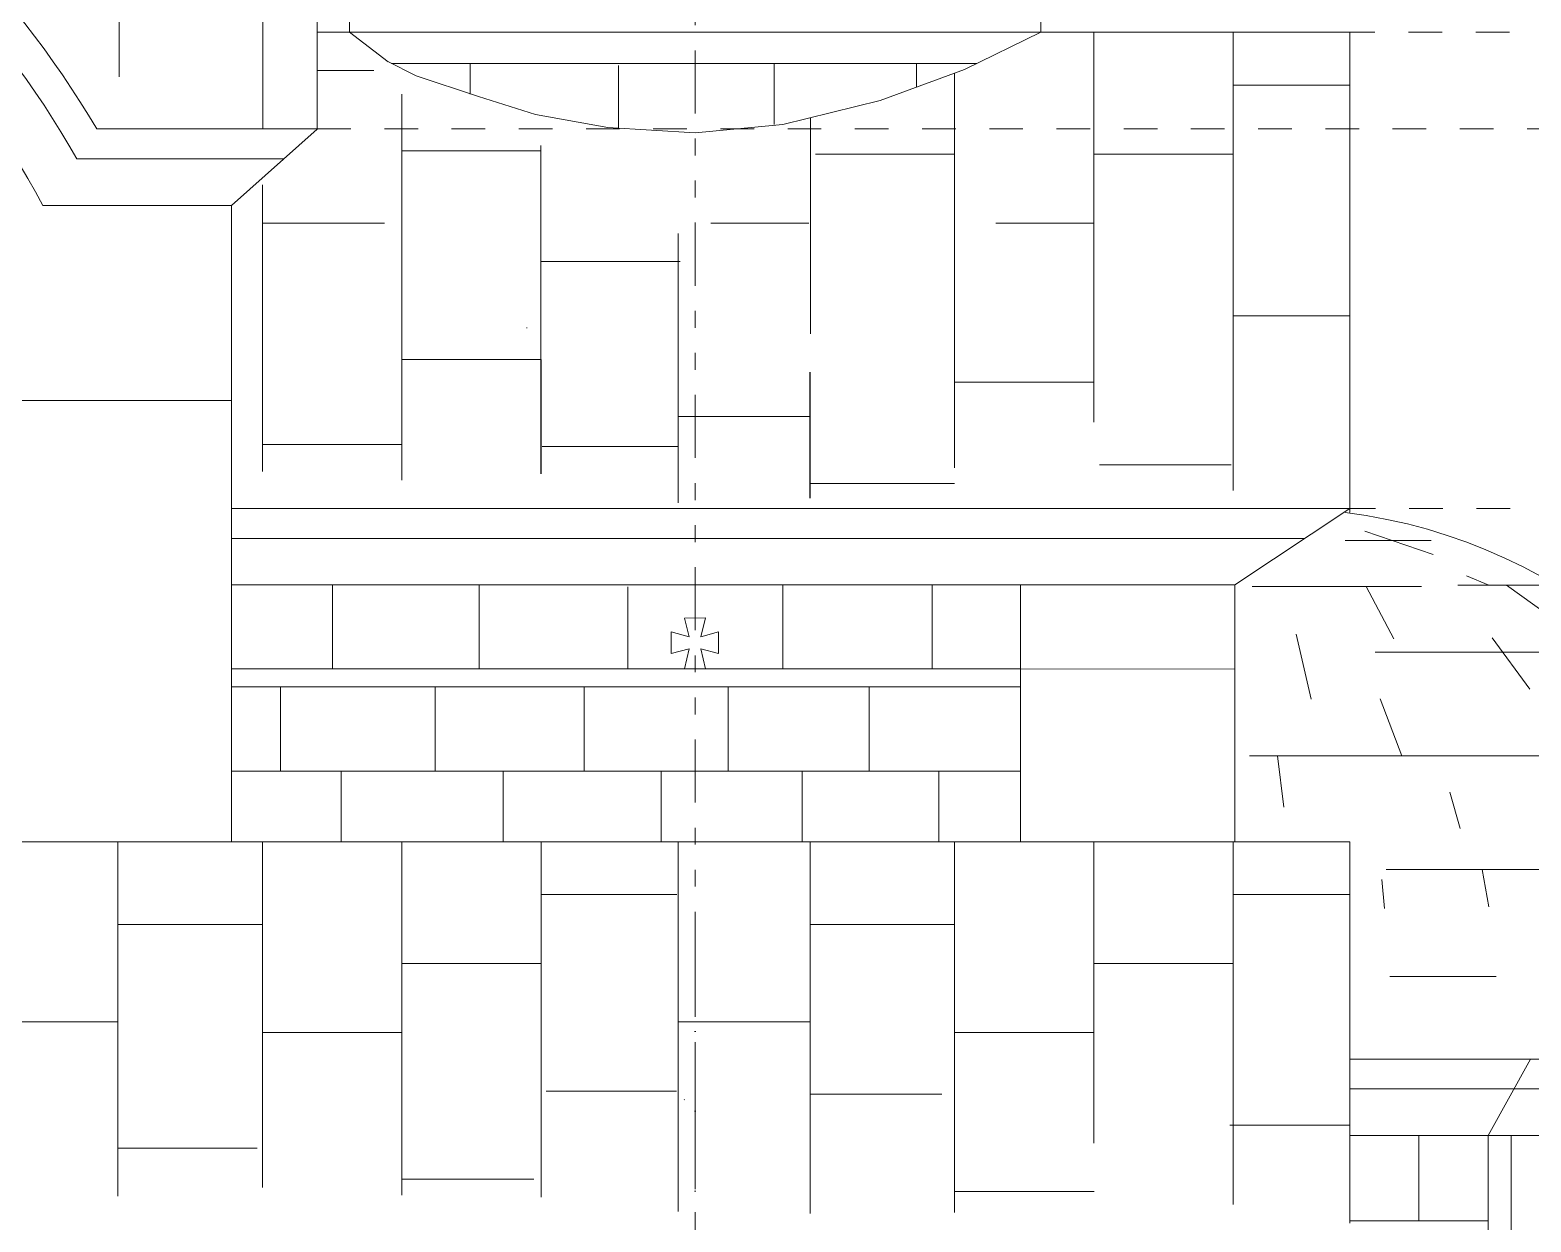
# Model space of a CAD drawing. Header units: millimetres. Extents: x -490789 to -449459, y 209001 to 327650.
# Drawn here: x -463657 to -457355, y 252850 to 257853 of the extents above; entities that cross this region are included whole.
import ezdxf

# ---------------------------------------------------------------- set-up
doc = ezdxf.new("R2010")
doc.units = ezdxf.units.MM
doc.header["$MEASUREMENT"] = 0
for name, pattern in [('2-Штрих-Штриховая', [723.19442, 264.583325, -105.833328, 70.555556, -105.833328, 70.555556, -105.833328]), ('Штриховая', [282.222223, 141.111112, -141.111112]), ('Штрихпунктирная', [335.138881, 176.388884, -88.194442, 0, -70.555556])]:
    doc.linetypes.add(name, pattern=pattern)
for name, color, linetype, lineweight in [('0_Ном._пера__12_Ном._пера__12_Ном._пера__12', 12, 'Continuous', 18), ('0_Ном._пера__7_Ном._пера__7_Ном._пера__1', 1, 'Continuous', 18), ('0_Ном._пера__7_Ном._пера__7_Ном._пера__7', 7, 'Continuous', 18), ('0_Ном._пера__7_Ном._пера__7_Ном._пера__8', 8, 'Continuous', 18), ('0_Ном_пера__14_Ном_пера__14_Ном_пера__14_Ном_пера__14_Ном_пера__14_Ном_пера__14_Ном_пера__14_Ном_пера__14_Ном_пера__14_Ном_пера__14_Ном_пера__14_Ном_пера__14_Ном_пера__14_Ном_пера__14_Ном_пера__14_Ном_пера__14_Ном_пера__14_Ном._пера__14_Ном_пера__14_Ном_2_Ном._пера__8', 8, 'Continuous', 18), ('0_Ном_пера__15_Ном_пера__15_Ном_пера__15_Ном_пера__15_Ном_пера__15_Ном_пера__15_Ном_пера__15_Ном_пера__15_Ном_пера__15_Ном_пера__15_Ном_пера__15_Ном_пера__15_Ном_пера__15_Ном._пера__15_Ном_пера__15_Ном._пера__15_Ном_пера__15_Ном._пера__15_Ном_пера__15_Н_7_Ном._пера__8', 8, 'Continuous', 18), ('0_Ном_пера__15_Ном_пера__15_Ном_пера__15_Ном_пера__15_Ном_пера__15_Ном_пера__15_Ном_пера__15_Ном_пера__15_Ном_пера__15_Ном_пера__15_Ном_пера__15_Ном_пера__15_Ном_пера__15_Ном_пера__15_Ном_пера__15_Ном._пера__15_Ном_пера__15_Ном._пера__15_Ном_пера__15_Но_1_Ном._пера__8', 8, 'Continuous', 18), ('0_Ном_пера__1_Ном_пера__1_Ном_пера__1_Ном._пера__1_Ном_пера__1_Ном_пера__1_Ном_пера__1_Ном_пера__1_Ном_пера__1_Ном_пера__1_Ном_пера__1_Ном_пера__1_Ном_пера__1_Ном_пера__1_Ном_пера__1_Ном_пера__1_Ном_пера__1_Ном_пера__1_Ном_пера__1_Ном_пера__1_Ном_пера___D_Ном._пера__1', 1, 'Continuous', 18), ('0_Ном_пера__1_Ном_пера__1_Ном_пера__1_Ном_пера__1_Ном_пера__1_Ном_пера__1_Ном_пера__1_Ном_пера__1_Ном_пера__1_Ном_пера__1_Ном._пера__1_Ном_пера__1_Ном_пера__1_Ном_пера__1_Ном_пера__1_Ном_пера__1_Ном_пера__1_Ном_пера__1_Ном_пера__1_Ном_пера__1_Ном_пера___D_Ном._пера__1', 1, 'Continuous', 18), ('0_Ном_пера__1_Ном_пера__1_Ном_пера__1_Ном_пера__1_Ном_пера__1_Ном_пера__1_Ном_пера__7_Ном_пера__7_Ном_пера__7_Ном_пера__7_Ном_пера__7_Ном_пера__7_Ном_пера__7_Ном_пера__7_Ном_пера__7_Ном_пера__7_Ном_пера__7_Ном_пера__7_Ном_пера__7_Ном_пера__7_Ном_пера__7_5_Ном._пера__8', 8, 'Continuous', 18), ('0_Ном_пера__7_Ном._пера__7_Ном_пера__7_Ном_пера__7_Ном_пера__7_Ном_пера__7_Ном_пера__7_Ном_пера__7_Ном_пера__7_Ном_пера__7_Ном_пера__7_Ном_пера__7_Ном_пера__7_Ном_пера__7_Ном_пера__7_Ном_пера__7_Ном_пера__7_Ном_пера__7_Ном_пера__7_Ном_пера__7_Ном_пера___7_Ном._пера__7', 7, 'Continuous', 18), ('0_Ном_пера__7_Ном_пера__7_Ном_пера__7_Ном_пера__7_Ном_пера__7_Ном_пера__7_Ном_пера__7_Ном_пера__7_Ном_пера__7_Ном_пера__7_Ном_пера__7_Ном_пера__7_Ном_пера__7_Ном_пера__7_Ном._пера__7_Ном_пера__7_Ном._пера__7_Ном_пера__7_Ном._пера__7_Ном_пера__7_Ном_пера_D_Ном._пера__7', 7, 'Continuous', 18), ('0_Ном_пера__7_Ном_пера__7_Ном_пера__7_Ном_пера__7_Ном_пера__7_Ном_пера__7_Ном_пера__7_Ном_пера__7_Ном_пера__7_Ном_пера__7_Ном_пера__7_Ном_пера__7_Ном_пера__7_Ном_пера__7_Ном_пера__7_Ном._пера__7_Ном_пера__7_Ном._пера__7_Ном_пера__7_Ном._пера__7_Ном_пера_2_Ном._пера__7', 7, 'Continuous', 18), ('0_Ном_пера__7_Ном_пера__7_Ном_пера__7_Ном_пера__7_Ном_пера__7_Ном_пера__7_Ном_пера__7_Ном_пера__7_Ном_пера__7_Ном_пера__7_Ном_пера__7_Ном_пера__7_Ном_пера__7_Ном_пера__7_Ном_пера__7_Ном._пера__7_Ном_пера__7_Ном._пера__7_Ном_пера__7_Ном._пера__7_Ном_пера_2_Ном._пера__8', 8, 'Continuous', 18), ('0_Ном_пера__7_Ном_пера__7_Ном_пера__7_Ном_пера__7_Ном_пера__7_Ном_пера__7_Ном_пера__7_Ном_пера__7_Ном_пера__7_Ном_пера__7_Ном_пера__7_Ном_пера__7_Ном_пера__7_Ном_пера__7_Ном_пера__7_Ном_пера__7_Ном_пера__7_Ном_пера__7_Ном._пера__7_Ном_пера__7_Ном._пера__5_Ном._пера__7', 7, 'Continuous', 18), ('0_Ном_пера__7_Ном_пера__7_Ном_пера__7_Ном_пера__7_Ном_пера__7_Ном_пера__7_Ном_пера__7_Ном_пера__7_Ном_пера__7_Ном_пера__7_Ном_пера__7_Ном_пера__7_Ном_пера__7_Ном_пера__7_Ном_пера__7_Ном_пера__7_Ном_пера__7_Ном_пера__7_Ном_пера__7_Ном_пера__7_Ном_пера__7_8_Ном._пера__1', 1, 'Continuous', 18), ('0_Ном_пера__7_Ном_пера__7_Ном_пера__7_Ном_пера__7_Ном_пера__7_Ном_пера__7_Ном_пера__7_Ном_пера__7_Ном_пера__7_Ном_пера__7_Ном_пера__7_Ном_пера__7_Ном_пера__7_Ном_пера__7_Ном_пера__7_Ном_пера__7_Ном_пера__7_Ном_пера__7_Ном_пера__7_Ном_пера__7_Ном_пера__7_C_Ном._пера__7', 7, 'Continuous', 18), ('hatch_Ном_пера__254_Ном_пера__254_Ном_пера__254_Ном._пера__254_Ном_пера__254_Ном._пера__9_Ном_пера__9_Ном_пера__9_Ном_пера__12_Ном_пера__12_Ном_пера__12_Ном_пера__12_Ном_пера__12_Ном_пера__12_Ном_пера__12_Ном_пера__12_Ном_пера__12_Ном_пера__12_Ном_пера__8_Ном._пера__7', 7, 'Continuous', 18), ('hatch_Ном_пера__254_Ном_пера__254_Ном_пера__254_Ном._пера__254_Ном_пера__254_Ном._пера__9_Ном_пера__9_Ном_пера__9_Ном_пера__12_Ном_пера__12_Ном_пера__12_Ном_пера__12_Ном_пера__12_Ном_пера__12_Ном_пера__1_Ном_пера__1_Ном_пера__1_Ном_пера__1_Ном_пера__1_Н_B_Ном._пера__1', 1, 'Continuous', 18), ('hatch_Ном_пера__254_Ном_пера__254_Ном_пера__254_Ном._пера__254_Ном_пера__254_Ном._пера__9_Ном_пера__9_Ном_пера__9_Ном_пера__12_Ном_пера__12_Ном_пера__12_Ном_пера__12_Ном_пера__12_Ном_пера__12_Ном_пера__1_Ном_пера__1_Ном_пера__1_Ном_пера__1_Ном_пера__1_Н_D_Ном._пера__12', 12, 'Continuous', 18), ('Line 0.25_Ном_пера__7_Ном_пера__7_Ном_пера__7_Ном_пера__7_Ном_пера__7_Ном_пера__7_Ном_пера__7_Ном_пера__7_Ном_пера__7_Ном_пера__7_Ном_пера__7_Ном._пера__7_Ном._пера__7_Ном._пера__7_Ном._пера__7_Ном._пера__102_Ном._пера__102', 102, 'Continuous', 18), ('Line 0.25_Ном_пера__7_Ном_пера__7_Ном_пера__7_Ном_пера__7_Ном_пера__7_Ном_пера__7_Ном_пера__7_Ном_пера__7_Ном_пера__7_Ном_пера__7_Ном_пера__7_Ном._пера__7_Ном._пера__8_Ном._пера__8_Ном._пера__8_Ном._пера__8_Ном._пера__8', 8, 'Continuous', 18)]:
    doc.layers.add(name, color=color, linetype=linetype, lineweight=lineweight)

msp = doc.modelspace()

# ---------------------------------------------------------------- linework, layer by layer
at = {"layer": '0_Ном._пера__12_Ном._пера__12_Ном._пера__12', "linetype": '2-Штрих-Штриховая'}
msp.add_line((-460864.2, 248101.5), (-460864.2, 264695), dxfattribs=at)
at = {"layer": '0_Ном._пера__7_Ном._пера__7_Ном._пера__1', "linetype": 'Continuous'}
msp.add_line((-457534.5, 252854.4), (-458115.6, 252854.4), dxfattribs=at)
at = {"layer": '0_Ном._пера__7_Ном._пера__7_Ном._пера__7', "linetype": 'Continuous'}
for p, q in [((-462315.8, 261061.7), (-462315.8, 257844)), ((-459412.9, 257844), (-459412.9, 261061.7)), ((-462315.8, 260683.6), (-462315.8, 257844)), ((-462451.4, 257844), (-458115.6, 257844)), ((-462451.4, 257844), (-458115.6, 257844)), ((-462153.9, 257719), (-462315.8, 257844)), ((-459412.9, 257844), (-459733, 257687.7)), ((-458115.6, 255827.5), (-458115.6, 257844)), ((-459682.4, 257712.5), (-462138.9, 257712.5)), ((-461774.1, 257573.7), (-462035.9, 257660.6)), ((-459733, 257687.7), (-460087.6, 257557.5)), ((-461535, 257497.6), (-461774.1, 257573.7)), ((-460087.6, 257557.5), (-460495.9, 257456.2)), ((-460864.2, 257421.1), (-461231.1, 257443.7)), ((-460495.9, 257456.2), (-460864.2, 257421.1)), ((-463377, 257437.6), (-462451.4, 257437.6)), ((-462811.7, 257115.8), (-462451.4, 257436.5)), ((-462592.5, 257312), (-463460.3, 257312)), ((-463603.3, 257116.9), (-462811.7, 257116.9)), ((-462811.7, 254446.8), (-462811.7, 257116.9)), ((-461571, 256601.9), (-461571, 256603.7)), ((-463711.7, 256297.7), (-462811.7, 256297.7)), ((-458115.6, 255844), (-462811.7, 255844)), ((-458035.1, 255844), (-462811.7, 255844)), ((-458598.5, 255524), (-458115.6, 255844)), ((-458304.1, 255719.1), (-462811.7, 255719.1)), ((-462811.7, 255524), (-458598.5, 255524)), ((-459498.5, 255524), (-459498.5, 254446.1)), ((-458598.5, 254446.8), (-458598.5, 255524)), ((-458598.5, 255170.9), (-459498.5, 255172.1)), ((-458115.6, 254446.1), (-463745.5, 254446.1)), ((-458115.6, 252844.7), (-458115.6, 254446.1)), ((-455485.5, 253534.1), (-458115.6, 253534.1)), ((-457534.2, 253213.4), (-457356.6, 253534.1)), ((-455889.5, 253408.5), (-458115.6, 253408.5)), ((-458115.6, 253213.4), (-456160.5, 253213.4)), ((-457826.5, 253213.4), (-457826.5, 252854.4)), ((-457534.5, 248644.1), (-457534.5, 253213.4)), ((-457438.3, 253213.4), (-457438.3, 249844))]:
    msp.add_line(p, q, dxfattribs=at)
for centre, radius, start, end in [((-466883.1, 255368.7), 4071, 30.54494, 149.45506), ((-466883.1, 255368.7), 3936, 29.58668, 150.41061), ((-466883.1, 255368.7), 3716.6, 28.0593, 151.93771), ((-458410.5, 253590.3), 2254.1, 12.72646, 82.9667)]:
    msp.add_arc(centre, radius, start, end, dxfattribs=at)
at = {"layer": '0_Ном._пера__7_Ном._пера__7_Ном._пера__8', "linetype": 'Continuous'}
for p, q in [((-462680, 257437.6), (-462680, 259439.7)), ((-459934.9, 257712.5), (-459934.9, 257613.6))]:
    msp.add_line(p, q, dxfattribs=at)
at = {"layer": '0_Ном_пера__14_Ном_пера__14_Ном_пера__14_Ном_пера__14_Ном_пера__14_Ном_пера__14_Ном_пера__14_Ном_пера__14_Ном_пера__14_Ном_пера__14_Ном_пера__14_Ном_пера__14_Ном_пера__14_Ном_пера__14_Ном_пера__14_Ном_пера__14_Ном_пера__14_Ном._пера__14_Ном_пера__14_Ном_2_Ном._пера__8', "linetype": 'Continuous'}
for p, q in [((-458046.4, 255516.8), (-457931.5, 255297.4)), ((-458277.7, 255044.6), (-458341.1, 255317.2)), ((-457517.6, 255301.3), (-457360.4, 255086.1)), ((-457897.4, 254805.9), (-457988.2, 255045.3)), ((-458537, 254805.9), (-456657.8, 254805.9)), ((-457947.6, 253880.5), (-457501.1, 253880.5))]:
    msp.add_line(p, q, dxfattribs=at)
at = {"layer": '0_Ном_пера__15_Ном_пера__15_Ном_пера__15_Ном_пера__15_Ном_пера__15_Ном_пера__15_Ном_пера__15_Ном_пера__15_Ном_пера__15_Ном_пера__15_Ном_пера__15_Ном_пера__15_Ном_пера__15_Ном._пера__15_Ном_пера__15_Ном._пера__15_Ном_пера__15_Ном._пера__15_Ном_пера__15_Н_7_Ном._пера__8', "linetype": 'Continuous'}
for p, q in [((-458135.6, 255709.7), (-457774.5, 255709.7)), ((-457532.3, 255523), (-457625.7, 255562.4))]:
    msp.add_line(p, q, dxfattribs=at)
at = {"layer": '0_Ном_пера__15_Ном_пера__15_Ном_пера__15_Ном_пера__15_Ном_пера__15_Ном_пера__15_Ном_пера__15_Ном_пера__15_Ном_пера__15_Ном_пера__15_Ном_пера__15_Ном_пера__15_Ном_пера__15_Ном_пера__15_Ном_пера__15_Ном._пера__15_Ном_пера__15_Ном._пера__15_Ном_пера__15_Но_1_Ном._пера__8', "linetype": 'Continuous'}
for p, q in [((-458052.9, 255748.9), (-457765.1, 255651.3)), ((-458525, 255516.8), (-457814.1, 255516.8)), ((-457662.4, 255523), (-457308.9, 255523)), ((-457458.4, 255523), (-457187.4, 255327.9)), ((-458009.2, 255241.2), (-457108, 255241.2)), ((-458418.8, 254805.9), (-458392.4, 254591.6)), ((-457696, 254653.5), (-457652.6, 254501.7)), ((-457560, 254329.1), (-457531.8, 254172.6)), ((-457981.5, 254287.7), (-457970, 254165.5))]:
    msp.add_line(p, q, dxfattribs=at)
at = {"layer": '0_Ном_пера__1_Ном_пера__1_Ном_пера__1_Ном._пера__1_Ном_пера__1_Ном_пера__1_Ном_пера__1_Ном_пера__1_Ном_пера__1_Ном_пера__1_Ном_пера__1_Ном_пера__1_Ном_пера__1_Ном_пера__1_Ном_пера__1_Ном_пера__1_Ном_пера__1_Ном_пера__1_Ном_пера__1_Ном_пера__1_Ном_пера___D_Ном._пера__1', "linetype": 'Continuous'}
for p, q in [((-459498.5, 255172.1), (-462811.7, 255172.1)), ((-459498.5, 255096.1), (-462811.7, 255096.1))]:
    msp.add_line(p, q, dxfattribs=at)
at = {"layer": '0_Ном_пера__1_Ном_пера__1_Ном_пера__1_Ном_пера__1_Ном_пера__1_Ном_пера__1_Ном_пера__1_Ном_пера__1_Ном_пера__1_Ном_пера__1_Ном._пера__1_Ном_пера__1_Ном_пера__1_Ном_пера__1_Ном_пера__1_Ном_пера__1_Ном_пера__1_Ном_пера__1_Ном_пера__1_Ном_пера__1_Ном_пера___D_Ном._пера__1', "linetype": 'Continuous'}
msp.add_line((-460765.8, 255326.5), (-460765.8, 255236.1), dxfattribs=at)
at = {"layer": '0_Ном_пера__1_Ном_пера__1_Ном_пера__1_Ном_пера__1_Ном_пера__1_Ном_пера__1_Ном_пера__7_Ном_пера__7_Ном_пера__7_Ном_пера__7_Ном_пера__7_Ном_пера__7_Ном_пера__7_Ном_пера__7_Ном_пера__7_Ном_пера__7_Ном_пера__7_Ном_пера__7_Ном_пера__7_Ном_пера__7_Ном_пера__7_5_Ном._пера__8', "linetype": 'Continuous'}
msp.add_line((-456292.3, 254329.1), (-457962.6, 254329.1), dxfattribs=at)
at = {"layer": '0_Ном_пера__7_Ном._пера__7_Ном_пера__7_Ном_пера__7_Ном_пера__7_Ном_пера__7_Ном_пера__7_Ном_пера__7_Ном_пера__7_Ном_пера__7_Ном_пера__7_Ном_пера__7_Ном_пера__7_Ном_пера__7_Ном_пера__7_Ном_пера__7_Ном_пера__7_Ном_пера__7_Ном_пера__7_Ном_пера__7_Ном_пера___7_Ном._пера__7', "linetype": 'Continuous'}
msp.add_line((-459380.7, 255524), (-462811.7, 255524), dxfattribs=at)
at = {"layer": '0_Ном_пера__7_Ном_пера__7_Ном_пера__7_Ном_пера__7_Ном_пера__7_Ном_пера__7_Ном_пера__7_Ном_пера__7_Ном_пера__7_Ном_пера__7_Ном_пера__7_Ном_пера__7_Ном_пера__7_Ном_пера__7_Ном._пера__7_Ном_пера__7_Ном._пера__7_Ном_пера__7_Ном._пера__7_Ном_пера__7_Ном_пера_D_Ном._пера__7', "linetype": 'Continuous'}
for p, q in [((-462386.6, 255524), (-462386.6, 255172.1)), ((-462605.9, 255094.8), (-462605.9, 254742.8)), ((-462351, 254742.8), (-462351, 254446.1))]:
    msp.add_line(p, q, dxfattribs=at)
at = {"layer": '0_Ном_пера__7_Ном_пера__7_Ном_пера__7_Ном_пера__7_Ном_пера__7_Ном_пера__7_Ном_пера__7_Ном_пера__7_Ном_пера__7_Ном_пера__7_Ном_пера__7_Ном_пера__7_Ном_пера__7_Ном_пера__7_Ном_пера__7_Ном._пера__7_Ном_пера__7_Ном._пера__7_Ном_пера__7_Ном._пера__7_Ном_пера_2_Ном._пера__7', "linetype": 'Continuous'}
for p, q in [((-461771.5, 255524), (-461771.5, 255172.1)), ((-461147.4, 255515.2), (-461147.4, 255172.1)), ((-460495.8, 255524), (-460495.8, 255172.1)), ((-459869.1, 255524), (-459869.1, 255172.1)), ((-461956.6, 255096.1), (-461956.6, 254742.8)), ((-461331, 255096.1), (-461331, 254742.8)), ((-460726, 255096.1), (-460726, 254740.6)), ((-460134.1, 255096.1), (-460134.1, 254742.8)), ((-461670.5, 254742.8), (-461670.5, 254446.1)), ((-461006.8, 254742.8), (-461006.8, 254446.1)), ((-460415.1, 254742.8), (-460415.1, 254446.1)), ((-459841.9, 254742.8), (-459841.9, 254446.1))]:
    msp.add_line(p, q, dxfattribs=at)
at = {"layer": '0_Ном_пера__7_Ном_пера__7_Ном_пера__7_Ном_пера__7_Ном_пера__7_Ном_пера__7_Ном_пера__7_Ном_пера__7_Ном_пера__7_Ном_пера__7_Ном_пера__7_Ном_пера__7_Ном_пера__7_Ном_пера__7_Ном_пера__7_Ном._пера__7_Ном_пера__7_Ном._пера__7_Ном_пера__7_Ном._пера__7_Ном_пера_2_Ном._пера__8', "linetype": 'Continuous'}
for p, q in [((-461809, 257709.8), (-461809, 257584.1)), ((-461186.9, 257703.6), (-461186.9, 257441)), ((-460532, 257712.5), (-460532, 257456.2))]:
    msp.add_line(p, q, dxfattribs=at)
at = {"layer": '0_Ном_пера__7_Ном_пера__7_Ном_пера__7_Ном_пера__7_Ном_пера__7_Ном_пера__7_Ном_пера__7_Ном_пера__7_Ном_пера__7_Ном_пера__7_Ном_пера__7_Ном_пера__7_Ном_пера__7_Ном_пера__7_Ном_пера__7_Ном_пера__7_Ном_пера__7_Ном_пера__7_Ном._пера__7_Ном_пера__7_Ном._пера__5_Ном._пера__7', "linetype": 'Continuous'}
msp.add_line((-459498.5, 254742.8), (-462811.7, 254742.8), dxfattribs=at)
at = {"layer": '0_Ном_пера__7_Ном_пера__7_Ном_пера__7_Ном_пера__7_Ном_пера__7_Ном_пера__7_Ном_пера__7_Ном_пера__7_Ном_пера__7_Ном_пера__7_Ном_пера__7_Ном_пера__7_Ном_пера__7_Ном_пера__7_Ном_пера__7_Ном_пера__7_Ном_пера__7_Ном_пера__7_Ном_пера__7_Ном_пера__7_Ном_пера__7_8_Ном._пера__1', "linetype": 'Continuous'}
for p, q in [((-460909.5, 255385), (-460889.1, 255306.4)), ((-460820.5, 255385.3), (-460840.9, 255306.4)), ((-460964.5, 255326.5), (-460889.1, 255306.4)), ((-460840.9, 255306.4), (-460765.7, 255326.5)), ((-460964.5, 255236.1), (-460889.2, 255256.3)), ((-460889.2, 255256.3), (-460909.3, 255172.1)), ((-460840.8, 255256.3), (-460765.8, 255236.1)), ((-460820.5, 255171.9), (-460840.8, 255256.3))]:
    msp.add_line(p, q, dxfattribs=at)
at = {"layer": '0_Ном_пера__7_Ном_пера__7_Ном_пера__7_Ном_пера__7_Ном_пера__7_Ном_пера__7_Ном_пера__7_Ном_пера__7_Ном_пера__7_Ном_пера__7_Ном_пера__7_Ном_пера__7_Ном_пера__7_Ном_пера__7_Ном_пера__7_Ном_пера__7_Ном_пера__7_Ном_пера__7_Ном_пера__7_Ном_пера__7_Ном_пера__7_C_Ном._пера__7', "linetype": 'Continuous'}
for p, q in [((-462451.4, 257437.6), (-462451.4, 259439.7)), ((-462035.9, 257660.6), (-462157.9, 257722)), ((-461231.1, 257443.7), (-461535, 257497.6))]:
    msp.add_line(p, q, dxfattribs=at)
at = {"layer": 'hatch_Ном_пера__254_Ном_пера__254_Ном_пера__254_Ном._пера__254_Ном_пера__254_Ном._пера__9_Ном_пера__9_Ном_пера__9_Ном_пера__12_Ном_пера__12_Ном_пера__12_Ном_пера__12_Ном_пера__12_Ном_пера__12_Ном_пера__12_Ном_пера__12_Ном_пера__12_Ном_пера__12_Ном_пера__8_Ном._пера__7', "linetype": 'Continuous'}
msp.add_line((-460910.1, 253363.1), (-460909.6, 253363.7), dxfattribs=at)
at = {"layer": 'hatch_Ном_пера__254_Ном_пера__254_Ном_пера__254_Ном._пера__254_Ном_пера__254_Ном._пера__9_Ном_пера__9_Ном_пера__9_Ном_пера__12_Ном_пера__12_Ном_пера__12_Ном_пера__12_Ном_пера__12_Ном_пера__12_Ном_пера__1_Ном_пера__1_Ном_пера__1_Ном_пера__1_Ном_пера__1_Н_B_Ном._пера__1', "linetype": 'Continuous'}
for p, q in [((-460909.3, 255385), (-460820.5, 255385.3)), ((-460964.5, 255326.5), (-460964.5, 255236.1))]:
    msp.add_line(p, q, dxfattribs=at)
at = {"layer": 'hatch_Ном_пера__254_Ном_пера__254_Ном_пера__254_Ном._пера__254_Ном_пера__254_Ном._пера__9_Ном_пера__9_Ном_пера__9_Ном_пера__12_Ном_пера__12_Ном_пера__12_Ном_пера__12_Ном_пера__12_Ном_пера__12_Ном_пера__1_Ном_пера__1_Ном_пера__1_Ном_пера__1_Ном_пера__1_Н_D_Ном._пера__12', "linetype": 'Штрихпунктирная'}
msp.add_line((-460864.2, 252715.1), (-460864.2, 253973.1), dxfattribs=at)
at = {"layer": 'Line 0.25_Ном_пера__7_Ном_пера__7_Ном_пера__7_Ном_пера__7_Ном_пера__7_Ном_пера__7_Ном_пера__7_Ном_пера__7_Ном_пера__7_Ном_пера__7_Ном_пера__7_Ном._пера__7_Ном._пера__7_Ном._пера__7_Ном._пера__7_Ном._пера__102_Ном._пера__102', "linetype": 'Штриховая'}
for p, q in [((-454059.2, 257844), (-458115.6, 257844)), ((-462451.4, 257437.6), (-454085.1, 257437.6)), ((-454056.2, 255844), (-458134.5, 255844))]:
    msp.add_line(p, q, dxfattribs=at)
at = {"layer": 'Line 0.25_Ном_пера__7_Ном_пера__7_Ном_пера__7_Ном_пера__7_Ном_пера__7_Ном_пера__7_Ном_пера__7_Ном_пера__7_Ном_пера__7_Ном_пера__7_Ном_пера__7_Ном._пера__7_Ном._пера__8_Ном._пера__8_Ном._пера__8_Ном._пера__8_Ном._пера__8', "linetype": 'Continuous'}
for p, q in [((-463283.5, 259439.7), (-463283.5, 257656.9)), ((-459190.2, 257844), (-459190.2, 256206.3)), ((-459190.1, 257844), (-459190.1, 256578.1)), ((-458605.9, 257844), (-458605.9, 255919.5)), ((-458605.8, 257844), (-458605.8, 256169.3)), ((-462213.2, 257683.1), (-462451.4, 257683.1)), ((-459775.1, 257672.3), (-459775.1, 256169.3)), ((-462096, 257583.8), (-462096, 255963.4)), ((-458115.6, 257621.8), (-458605.9, 257621.8)), ((-460380.1, 257484.9), (-460380.1, 256578.1)), ((-461510.8, 257346.5), (-462095.1, 257346.5)), ((-461511.7, 257368.4), (-461511.7, 255990.1)), ((-459775.1, 257332.2), (-460359.5, 257332.2)), ((-458605.9, 257332.2), (-459190.2, 257332.2)), ((-458605.8, 257332.2), (-459190.1, 257332.2)), ((-462680.9, 257202.8), (-462680.9, 256000.5)), ((-462168.6, 257042.7), (-462680.9, 257042.7)), ((-462168.6, 257042.7), (-462680.9, 257042.7)), ((-460386.8, 257042.7), (-460798.2, 257042.7)), ((-459190.2, 257042.7), (-459601.6, 257042.7)), ((-460936.1, 256999.3), (-460936.1, 255868.9)), ((-462095.9, 256936.7), (-462095.9, 256189.2)), ((-460927.4, 256881.7), (-461511.7, 256881.7)), ((-459775.1, 256815.8), (-459775.1, 256015.1)), ((-458115.6, 256653), (-458605.9, 256653)), ((-461511.7, 256469.6), (-462096, 256469.6)), ((-461511.6, 256469.6), (-462095.9, 256469.6)), ((-461511.6, 256469.6), (-461511.6, 255990.1)), ((-460382.3, 256417), (-460382.3, 255887.5)), ((-460382.2, 256417), (-460382.2, 255887.5)), ((-459189.2, 256374.9), (-459773.5, 256374.9)), ((-459189.2, 256374.9), (-459773.5, 256374.9)), ((-459189.1, 256374.9), (-459773.4, 256374.9)), ((-459189.1, 256374.9), (-459773.4, 256374.9)), ((-460936, 256331.9), (-460936, 255868.9)), ((-460382.3, 256230.1), (-460936.1, 256230.1)), ((-460382.2, 256230.1), (-460936, 256230.1)), ((-462096.6, 256113.8), (-462680.9, 256113.8)), ((-462096.6, 256113.8), (-462680.9, 256113.8)), ((-460936.1, 256104.3), (-461506.1, 256104.3)), ((-460936, 256104.3), (-461506, 256104.3)), ((-458613.4, 256027.8), (-459167.2, 256027.8)), ((-458613.4, 256027.8), (-459167.2, 256027.8)), ((-459775.1, 255949.4), (-460382.2, 255949.4)), ((-463288, 254445.7), (-463288, 252958.8)), ((-462680.9, 254445.7), (-462680.9, 252994.6)), ((-462095.9, 254446.8), (-462095.9, 252962.3)), ((-461511.6, 254446.8), (-461511.6, 252954.7)), ((-460936, 254445.7), (-460936, 252893.4)), ((-460382.2, 254445.7), (-460382.2, 252885.4)), ((-459775.1, 254445.7), (-459775.1, 252889.3)), ((-459190.1, 254446.8), (-459190.1, 253181)), ((-458605.8, 254446.8), (-458605.8, 252924.1)), ((-460941.6, 254224.7), (-461511.6, 254224.7)), ((-458115.6, 254224.7), (-458605.8, 254224.7)), ((-462680.9, 254098.5), (-463288, 254098.5)), ((-459775.1, 254098.5), (-460382.2, 254098.5)), ((-461511.6, 253935.1), (-462095.9, 253935.1)), ((-458605.8, 253935.1), (-459190.1, 253935.1)), ((-463288, 253690.2), (-463745.5, 253690.2)), ((-460382.2, 253690.2), (-460934.3, 253690.2)), ((-462095.9, 253645.6), (-462680.9, 253645.6)), ((-459190.1, 253645.6), (-459775.1, 253645.6)), ((-460942.3, 253398.7), (-461489.8, 253398.7)), ((-459828.4, 253387), (-460382.2, 253387)), ((-458115.6, 253255.9), (-458619.5, 253255.9)), ((-462703.7, 253159.3), (-463288, 253159.3)), ((-461542.1, 253029.7), (-462095.9, 253029.7)), ((-459189.1, 252977.8), (-459773.4, 252977.8))]:
    msp.add_line(p, q, dxfattribs=at)

doc.saveas('drawing.dxf')
